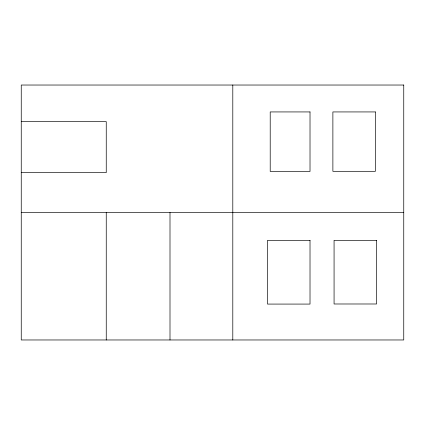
<?xml version="1.0" encoding="UTF-8"?>
<svg xmlns="http://www.w3.org/2000/svg" width="425" height="425" viewBox="0 0 425 425"><rect width="100%" height="100%" fill="white"/><g stroke="black" fill="none" stroke-linecap="round" stroke-linejoin="round"><path stroke-width="0.64" d="M21.25 121.614L106.25 121.614L106.25 172.614L21.25 172.614M21.25 212.5L403.75 212.5M232.799 85.032L232.799 339.968M170 212.5L170 339.968M106.25 212.5L106.25 339.968M403.75 85.032L21.25 85.032L21.25 339.968L403.75 339.968L403.75 85.032M310.016 111.934L270.21 111.934L270.21 171.434L310.016 171.434L310.016 111.934M375.381 111.934L332.881 111.934L332.881 171.317L375.381 171.317L375.381 111.934M310.016 240.327L267.516 240.327L267.516 304.077L310.016 304.077L310.016 240.327M376.571 240.327L334.071 240.327L334.071 303.987L376.571 303.987L376.571 240.327"/></g></svg>
